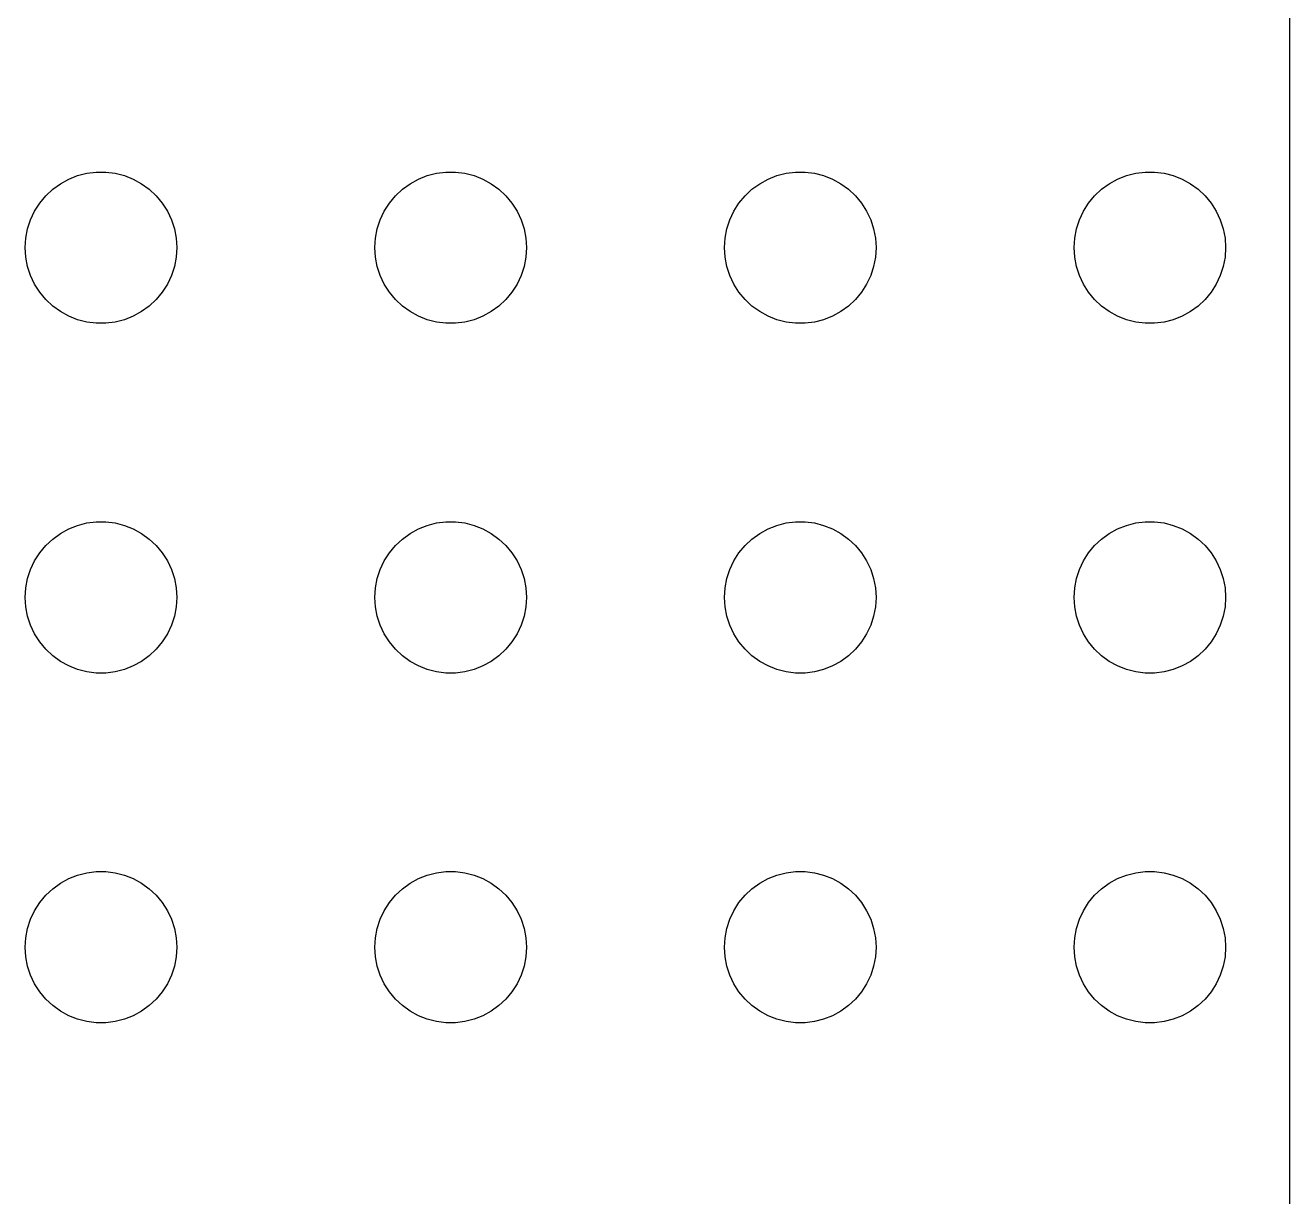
# Model space of a CAD drawing. Header units: metres. Extents: x 9 to 231, y 9 to 231.
# Drawn here: x 176.8 to 231, y 64.3 to 114.5 of the extents above; entities that cross this region are included whole.
import ezdxf

# ---------------------------------------------------------------- set-up
doc = ezdxf.new("R2010")
doc.units = ezdxf.units.M

msp = doc.modelspace()

# ---------------------------------------------------------------- linework, layer by layer
for p, q in [((231, 14), (231, 226)), ((178.616, 107.941), (178.996, 108.091)), ((178.996, 108.091), (179.391, 108.192)), ((179.391, 108.192), (179.796, 108.244)), ((179.796, 108.244), (180.204, 108.244)), ((180.204, 108.244), (180.609, 108.192)), ((180.609, 108.192), (181.004, 108.091)), ((181.004, 108.091), (181.384, 107.941)), ((193.616, 107.941), (193.996, 108.091)), ((193.996, 108.091), (194.391, 108.192)), ((194.391, 108.192), (194.796, 108.244)), ((194.796, 108.244), (195.204, 108.244)), ((195.204, 108.244), (195.609, 108.192)), ((195.609, 108.192), (196.004, 108.091)), ((196.004, 108.091), (196.384, 107.941)), ((208.616, 107.941), (208.996, 108.091)), ((208.996, 108.091), (209.391, 108.192)), ((209.391, 108.192), (209.796, 108.244)), ((209.796, 108.244), (210.204, 108.244)), ((210.204, 108.244), (210.609, 108.192)), ((210.609, 108.192), (211.004, 108.091)), ((211.004, 108.091), (211.384, 107.941)), ((223.616, 107.941), (223.996, 108.091)), ((223.996, 108.091), (224.391, 108.192)), ((224.391, 108.192), (224.796, 108.244)), ((224.796, 108.244), (225.204, 108.244)), ((225.204, 108.244), (225.609, 108.192)), ((225.609, 108.192), (226.004, 108.091)), ((226.004, 108.091), (226.384, 107.941)), ((177.631, 107.225), (177.928, 107.504)), ((177.928, 107.504), (178.259, 107.744)), ((178.259, 107.744), (178.616, 107.941)), ((181.384, 107.941), (181.741, 107.744)), ((181.741, 107.744), (182.072, 107.504)), ((182.072, 107.504), (182.369, 107.225)), ((192.631, 107.225), (192.928, 107.504)), ((192.928, 107.504), (193.259, 107.744)), ((193.259, 107.744), (193.616, 107.941)), ((196.384, 107.941), (196.741, 107.744)), ((196.741, 107.744), (197.072, 107.504)), ((197.072, 107.504), (197.369, 107.225)), ((207.631, 107.225), (207.928, 107.504)), ((207.928, 107.504), (208.259, 107.744)), ((208.259, 107.744), (208.616, 107.941)), ((211.384, 107.941), (211.741, 107.744)), ((211.741, 107.744), (212.072, 107.504)), ((212.072, 107.504), (212.369, 107.225)), ((222.631, 107.225), (222.928, 107.504)), ((222.928, 107.504), (223.259, 107.744)), ((223.259, 107.744), (223.616, 107.941)), ((226.384, 107.941), (226.741, 107.744)), ((226.741, 107.744), (227.072, 107.504)), ((227.072, 107.504), (227.369, 107.225)), ((177.152, 106.566), (177.371, 106.91)), ((177.371, 106.91), (177.631, 107.225)), ((182.369, 107.225), (182.629, 106.91)), ((182.629, 106.91), (182.848, 106.566)), ((192.152, 106.566), (192.371, 106.91)), ((192.371, 106.91), (192.631, 107.225)), ((197.369, 107.225), (197.629, 106.91)), ((197.629, 106.91), (197.848, 106.566)), ((207.152, 106.566), (207.371, 106.91)), ((207.371, 106.91), (207.631, 107.225)), ((212.369, 107.225), (212.629, 106.91)), ((212.629, 106.91), (212.848, 106.566)), ((222.152, 106.566), (222.371, 106.91)), ((222.371, 106.91), (222.631, 107.225)), ((227.369, 107.225), (227.629, 106.91)), ((227.629, 106.91), (227.848, 106.566)), ((176.978, 106.196), (177.152, 106.566)), ((182.848, 106.566), (183.022, 106.196)), ((191.978, 106.196), (192.152, 106.566)), ((197.848, 106.566), (198.022, 106.196)), ((206.978, 106.196), (207.152, 106.566)), ((212.848, 106.566), (213.022, 106.196)), ((221.978, 106.196), (222.152, 106.566)), ((227.848, 106.566), (228.022, 106.196)), ((176.776, 105.407), (176.852, 105.808)), ((176.852, 105.808), (176.978, 106.196)), ((183.022, 106.196), (183.148, 105.808)), ((183.148, 105.808), (183.224, 105.407)), ((191.776, 105.407), (191.852, 105.808)), ((191.852, 105.808), (191.978, 106.196)), ((198.022, 106.196), (198.148, 105.808)), ((198.148, 105.808), (198.224, 105.407)), ((206.776, 105.407), (206.852, 105.808)), ((206.852, 105.808), (206.978, 106.196)), ((213.022, 106.196), (213.148, 105.808)), ((213.148, 105.808), (213.224, 105.407)), ((221.776, 105.407), (221.852, 105.808)), ((221.852, 105.808), (221.978, 106.196)), ((228.022, 106.196), (228.148, 105.808)), ((228.148, 105.808), (228.224, 105.407)), ((176.75, 105), (176.776, 105.407)), ((183.224, 105.407), (183.25, 105)), ((191.75, 105), (191.776, 105.407)), ((198.224, 105.407), (198.25, 105)), ((206.75, 105), (206.776, 105.407)), ((213.224, 105.407), (213.25, 105)), ((221.75, 105), (221.776, 105.407)), ((228.224, 105.407), (228.25, 105)), ((176.776, 104.593), (176.75, 105)), ((183.25, 105), (183.224, 104.593)), ((191.776, 104.593), (191.75, 105)), ((198.25, 105), (198.224, 104.593)), ((206.776, 104.593), (206.75, 105)), ((213.25, 105), (213.224, 104.593)), ((221.776, 104.593), (221.75, 105)), ((228.25, 105), (228.224, 104.593)), ((176.852, 104.192), (176.776, 104.593)), ((176.978, 103.804), (176.852, 104.192)), ((183.148, 104.192), (183.022, 103.804)), ((183.224, 104.593), (183.148, 104.192)), ((191.852, 104.192), (191.776, 104.593)), ((191.978, 103.804), (191.852, 104.192)), ((198.148, 104.192), (198.022, 103.804)), ((198.224, 104.593), (198.148, 104.192)), ((206.852, 104.192), (206.776, 104.593)), ((206.978, 103.804), (206.852, 104.192)), ((213.148, 104.192), (213.022, 103.804)), ((213.224, 104.593), (213.148, 104.192)), ((221.852, 104.192), (221.776, 104.593)), ((221.978, 103.804), (221.852, 104.192)), ((228.148, 104.192), (228.022, 103.804)), ((228.224, 104.593), (228.148, 104.192)), ((177.152, 103.434), (176.978, 103.804)), ((183.022, 103.804), (182.848, 103.434)), ((192.152, 103.434), (191.978, 103.804)), ((198.022, 103.804), (197.848, 103.434)), ((207.152, 103.434), (206.978, 103.804)), ((213.022, 103.804), (212.848, 103.434)), ((222.152, 103.434), (221.978, 103.804)), ((228.022, 103.804), (227.848, 103.434)), ((177.371, 103.09), (177.152, 103.434)), ((177.631, 102.775), (177.371, 103.09)), ((182.629, 103.09), (182.369, 102.775)), ((182.848, 103.434), (182.629, 103.09)), ((192.371, 103.09), (192.152, 103.434)), ((192.631, 102.775), (192.371, 103.09)), ((197.629, 103.09), (197.369, 102.775)), ((197.848, 103.434), (197.629, 103.09)), ((207.371, 103.09), (207.152, 103.434)), ((207.631, 102.775), (207.371, 103.09)), ((212.629, 103.09), (212.369, 102.775)), ((212.848, 103.434), (212.629, 103.09)), ((222.371, 103.09), (222.152, 103.434)), ((222.631, 102.775), (222.371, 103.09)), ((227.629, 103.09), (227.369, 102.775)), ((227.848, 103.434), (227.629, 103.09)), ((177.928, 102.496), (177.631, 102.775)), ((182.369, 102.775), (182.072, 102.496)), ((192.928, 102.496), (192.631, 102.775)), ((197.369, 102.775), (197.072, 102.496)), ((207.928, 102.496), (207.631, 102.775)), ((212.369, 102.775), (212.072, 102.496)), ((222.928, 102.496), (222.631, 102.775)), ((227.369, 102.775), (227.072, 102.496)), ((178.259, 102.256), (177.928, 102.496)), ((178.616, 102.059), (178.259, 102.256)), ((178.996, 101.909), (178.616, 102.059)), ((181.384, 102.059), (181.004, 101.909)), ((181.741, 102.256), (181.384, 102.059)), ((182.072, 102.496), (181.741, 102.256)), ((193.259, 102.256), (192.928, 102.496)), ((193.616, 102.059), (193.259, 102.256)), ((193.996, 101.909), (193.616, 102.059)), ((196.384, 102.059), (196.004, 101.909)), ((196.741, 102.256), (196.384, 102.059)), ((197.072, 102.496), (196.741, 102.256)), ((208.259, 102.256), (207.928, 102.496)), ((208.616, 102.059), (208.259, 102.256)), ((208.996, 101.909), (208.616, 102.059)), ((211.384, 102.059), (211.004, 101.909)), ((211.741, 102.256), (211.384, 102.059)), ((212.072, 102.496), (211.741, 102.256)), ((223.259, 102.256), (222.928, 102.496)), ((223.616, 102.059), (223.259, 102.256)), ((223.996, 101.909), (223.616, 102.059)), ((226.384, 102.059), (226.004, 101.909)), ((226.741, 102.256), (226.384, 102.059)), ((227.072, 102.496), (226.741, 102.256)), ((179.391, 101.808), (178.996, 101.909)), ((179.796, 101.756), (179.391, 101.808)), ((180.204, 101.756), (179.796, 101.756)), ((180.609, 101.808), (180.204, 101.756)), ((181.004, 101.909), (180.609, 101.808)), ((194.391, 101.808), (193.996, 101.909)), ((194.796, 101.756), (194.391, 101.808)), ((195.204, 101.756), (194.796, 101.756)), ((195.609, 101.808), (195.204, 101.756)), ((196.004, 101.909), (195.609, 101.808)), ((209.391, 101.808), (208.996, 101.909)), ((209.796, 101.756), (209.391, 101.808)), ((210.204, 101.756), (209.796, 101.756)), ((210.609, 101.808), (210.204, 101.756)), ((211.004, 101.909), (210.609, 101.808)), ((224.391, 101.808), (223.996, 101.909)), ((224.796, 101.756), (224.391, 101.808)), ((225.204, 101.756), (224.796, 101.756)), ((225.609, 101.808), (225.204, 101.756)), ((226.004, 101.909), (225.609, 101.808)), ((178.259, 92.7441), (178.616, 92.9407)), ((178.616, 92.9407), (178.996, 93.0909)), ((178.996, 93.0909), (179.391, 93.1924)), ((179.391, 93.1924), (179.796, 93.2436)), ((179.796, 93.2436), (180.204, 93.2436)), ((180.204, 93.2436), (180.609, 93.1924)), ((180.609, 93.1924), (181.004, 93.0909)), ((181.004, 93.0909), (181.384, 92.9407)), ((181.384, 92.9407), (181.741, 92.7441)), ((193.259, 92.7441), (193.616, 92.9407)), ((193.616, 92.9407), (193.996, 93.0909)), ((193.996, 93.0909), (194.391, 93.1924)), ((194.391, 93.1924), (194.796, 93.2436)), ((194.796, 93.2436), (195.204, 93.2436)), ((195.204, 93.2436), (195.609, 93.1924)), ((195.609, 93.1924), (196.004, 93.0909)), ((196.004, 93.0909), (196.384, 92.9407)), ((196.384, 92.9407), (196.741, 92.7441)), ((208.259, 92.7441), (208.616, 92.9407)), ((208.616, 92.9407), (208.996, 93.0909)), ((208.996, 93.0909), (209.391, 93.1924)), ((209.391, 93.1924), (209.796, 93.2436)), ((209.796, 93.2436), (210.204, 93.2436)), ((210.204, 93.2436), (210.609, 93.1924)), ((210.609, 93.1924), (211.004, 93.0909)), ((211.004, 93.0909), (211.384, 92.9407)), ((211.384, 92.9407), (211.741, 92.7441)), ((223.259, 92.7441), (223.616, 92.9407)), ((223.616, 92.9407), (223.996, 93.0909)), ((223.996, 93.0909), (224.391, 93.1924)), ((224.391, 93.1924), (224.796, 93.2436)), ((224.796, 93.2436), (225.204, 93.2436)), ((225.204, 93.2436), (225.609, 93.1924)), ((225.609, 93.1924), (226.004, 93.0909)), ((226.004, 93.0909), (226.384, 92.9407)), ((226.384, 92.9407), (226.741, 92.7441)), ((177.631, 92.2248), (177.928, 92.5042)), ((177.928, 92.5042), (178.259, 92.7441)), ((181.741, 92.7441), (182.072, 92.5042)), ((182.072, 92.5042), (182.369, 92.2248)), ((192.631, 92.2248), (192.928, 92.5042)), ((192.928, 92.5042), (193.259, 92.7441)), ((196.741, 92.7441), (197.072, 92.5042)), ((197.072, 92.5042), (197.369, 92.2248)), ((207.631, 92.2248), (207.928, 92.5042)), ((207.928, 92.5042), (208.259, 92.7441)), ((211.741, 92.7441), (212.072, 92.5042)), ((212.072, 92.5042), (212.369, 92.2248)), ((222.631, 92.2248), (222.928, 92.5042)), ((222.928, 92.5042), (223.259, 92.7441)), ((226.741, 92.7441), (227.072, 92.5042)), ((227.072, 92.5042), (227.369, 92.2248)), ((177.152, 91.5657), (177.371, 91.9103)), ((177.371, 91.9103), (177.631, 92.2248)), ((182.369, 92.2248), (182.629, 91.9103)), ((182.629, 91.9103), (182.848, 91.5657)), ((192.152, 91.5657), (192.371, 91.9103)), ((192.371, 91.9103), (192.631, 92.2248)), ((197.369, 92.2248), (197.629, 91.9103)), ((197.629, 91.9103), (197.848, 91.5657)), ((207.152, 91.5657), (207.371, 91.9103)), ((207.371, 91.9103), (207.631, 92.2248)), ((212.369, 92.2248), (212.629, 91.9103)), ((212.629, 91.9103), (212.848, 91.5657)), ((222.152, 91.5657), (222.371, 91.9103)), ((222.371, 91.9103), (222.631, 92.2248)), ((227.369, 92.2248), (227.629, 91.9103)), ((227.629, 91.9103), (227.848, 91.5657)), ((176.852, 90.8082), (176.978, 91.1964)), ((176.978, 91.1964), (177.152, 91.5657)), ((182.848, 91.5657), (183.022, 91.1964)), ((183.022, 91.1964), (183.148, 90.8082)), ((191.852, 90.8082), (191.978, 91.1964)), ((191.978, 91.1964), (192.152, 91.5657)), ((197.848, 91.5657), (198.022, 91.1964)), ((198.022, 91.1964), (198.148, 90.8082)), ((206.852, 90.8082), (206.978, 91.1964)), ((206.978, 91.1964), (207.152, 91.5657)), ((212.848, 91.5657), (213.022, 91.1964)), ((213.022, 91.1964), (213.148, 90.8082)), ((221.852, 90.8082), (221.978, 91.1964)), ((221.978, 91.1964), (222.152, 91.5657)), ((227.848, 91.5657), (228.022, 91.1964)), ((228.022, 91.1964), (228.148, 90.8082)), ((176.776, 90.4073), (176.852, 90.8082)), ((183.148, 90.8082), (183.224, 90.4073)), ((191.776, 90.4073), (191.852, 90.8082)), ((198.148, 90.8082), (198.224, 90.4073)), ((206.776, 90.4073), (206.852, 90.8082)), ((213.148, 90.8082), (213.224, 90.4073)), ((221.776, 90.4073), (221.852, 90.8082)), ((228.148, 90.8082), (228.224, 90.4073)), ((176.75, 90), (176.776, 90.4073)), ((183.224, 90.4073), (183.25, 90)), ((191.75, 90), (191.776, 90.4073)), ((198.224, 90.4073), (198.25, 90)), ((206.75, 90), (206.776, 90.4073)), ((213.224, 90.4073), (213.25, 90)), ((221.75, 90), (221.776, 90.4073)), ((228.224, 90.4073), (228.25, 90)), ((176.776, 89.5927), (176.75, 90)), ((176.852, 89.1918), (176.776, 89.5927)), ((183.224, 89.5927), (183.148, 89.1918)), ((183.25, 90), (183.224, 89.5927)), ((191.776, 89.5927), (191.75, 90)), ((191.852, 89.1918), (191.776, 89.5927)), ((198.224, 89.5927), (198.148, 89.1918)), ((198.25, 90), (198.224, 89.5927)), ((206.776, 89.5927), (206.75, 90)), ((206.852, 89.1918), (206.776, 89.5927)), ((213.224, 89.5927), (213.148, 89.1918)), ((213.25, 90), (213.224, 89.5927)), ((221.776, 89.5927), (221.75, 90)), ((221.852, 89.1918), (221.776, 89.5927)), ((228.224, 89.5927), (228.148, 89.1918)), ((228.25, 90), (228.224, 89.5927)), ((176.978, 88.8036), (176.852, 89.1918)), ((183.148, 89.1918), (183.022, 88.8036)), ((191.978, 88.8036), (191.852, 89.1918)), ((198.148, 89.1918), (198.022, 88.8036)), ((206.978, 88.8036), (206.852, 89.1918)), ((213.148, 89.1918), (213.022, 88.8036)), ((221.978, 88.8036), (221.852, 89.1918)), ((228.148, 89.1918), (228.022, 88.8036)), ((177.152, 88.4343), (176.978, 88.8036)), ((177.371, 88.0897), (177.152, 88.4343)), ((182.848, 88.4343), (182.629, 88.0897)), ((183.022, 88.8036), (182.848, 88.4343)), ((192.152, 88.4343), (191.978, 88.8036)), ((192.371, 88.0897), (192.152, 88.4343)), ((197.848, 88.4343), (197.629, 88.0897)), ((198.022, 88.8036), (197.848, 88.4343)), ((207.152, 88.4343), (206.978, 88.8036)), ((207.371, 88.0897), (207.152, 88.4343)), ((212.848, 88.4343), (212.629, 88.0897)), ((213.022, 88.8036), (212.848, 88.4343)), ((222.152, 88.4343), (221.978, 88.8036)), ((222.371, 88.0897), (222.152, 88.4343)), ((227.848, 88.4343), (227.629, 88.0897)), ((228.022, 88.8036), (227.848, 88.4343)), ((177.631, 87.7752), (177.371, 88.0897)), ((182.629, 88.0897), (182.369, 87.7752)), ((192.631, 87.7752), (192.371, 88.0897)), ((197.629, 88.0897), (197.369, 87.7752)), ((207.631, 87.7752), (207.371, 88.0897)), ((212.629, 88.0897), (212.369, 87.7752)), ((222.631, 87.7752), (222.371, 88.0897)), ((227.629, 88.0897), (227.369, 87.7752)), ((177.928, 87.4958), (177.631, 87.7752)), ((178.259, 87.2559), (177.928, 87.4958)), ((182.072, 87.4958), (181.741, 87.2559)), ((182.369, 87.7752), (182.072, 87.4958)), ((192.928, 87.4958), (192.631, 87.7752)), ((193.259, 87.2559), (192.928, 87.4958)), ((197.072, 87.4958), (196.741, 87.2559)), ((197.369, 87.7752), (197.072, 87.4958)), ((207.928, 87.4958), (207.631, 87.7752)), ((208.259, 87.2559), (207.928, 87.4958)), ((212.072, 87.4958), (211.741, 87.2559)), ((212.369, 87.7752), (212.072, 87.4958)), ((222.928, 87.4958), (222.631, 87.7752)), ((223.259, 87.2559), (222.928, 87.4958)), ((227.072, 87.4958), (226.741, 87.2559)), ((227.369, 87.7752), (227.072, 87.4958)), ((178.616, 87.0593), (178.259, 87.2559)), ((178.996, 86.9091), (178.616, 87.0593)), ((179.391, 86.8076), (178.996, 86.9091)), ((179.796, 86.7564), (179.391, 86.8076)), ((180.609, 86.8076), (180.204, 86.7564)), ((181.004, 86.9091), (180.609, 86.8076)), ((181.384, 87.0593), (181.004, 86.9091)), ((181.741, 87.2559), (181.384, 87.0593)), ((193.616, 87.0593), (193.259, 87.2559)), ((193.996, 86.9091), (193.616, 87.0593)), ((194.391, 86.8076), (193.996, 86.9091)), ((194.796, 86.7564), (194.391, 86.8076)), ((195.609, 86.8076), (195.204, 86.7564)), ((196.004, 86.9091), (195.609, 86.8076)), ((196.384, 87.0593), (196.004, 86.9091)), ((196.741, 87.2559), (196.384, 87.0593)), ((208.616, 87.0593), (208.259, 87.2559)), ((208.996, 86.9091), (208.616, 87.0593)), ((209.391, 86.8076), (208.996, 86.9091)), ((209.796, 86.7564), (209.391, 86.8076)), ((210.609, 86.8076), (210.204, 86.7564)), ((211.004, 86.9091), (210.609, 86.8076)), ((211.384, 87.0593), (211.004, 86.9091)), ((211.741, 87.2559), (211.384, 87.0593)), ((223.616, 87.0593), (223.259, 87.2559)), ((223.996, 86.9091), (223.616, 87.0593)), ((224.391, 86.8076), (223.996, 86.9091)), ((224.796, 86.7564), (224.391, 86.8076)), ((225.609, 86.8076), (225.204, 86.7564)), ((226.004, 86.9091), (225.609, 86.8076)), ((226.384, 87.0593), (226.004, 86.9091)), ((226.741, 87.2559), (226.384, 87.0593)), ((180.204, 86.7564), (179.796, 86.7564)), ((195.204, 86.7564), (194.796, 86.7564)), ((210.204, 86.7564), (209.796, 86.7564)), ((225.204, 86.7564), (224.796, 86.7564)), ((178.996, 78.0909), (179.391, 78.1924)), ((179.391, 78.1924), (179.796, 78.2436)), ((179.796, 78.2436), (180.204, 78.2436)), ((180.204, 78.2436), (180.609, 78.1924)), ((180.609, 78.1924), (181.004, 78.0909)), ((193.996, 78.0909), (194.391, 78.1924)), ((194.391, 78.1924), (194.796, 78.2436)), ((194.796, 78.2436), (195.204, 78.2436)), ((195.204, 78.2436), (195.609, 78.1924)), ((195.609, 78.1924), (196.004, 78.0909)), ((208.996, 78.0909), (209.391, 78.1924)), ((209.391, 78.1924), (209.796, 78.2436)), ((209.796, 78.2436), (210.204, 78.2436)), ((210.204, 78.2436), (210.609, 78.1924)), ((210.609, 78.1924), (211.004, 78.0909)), ((223.996, 78.0909), (224.391, 78.1924)), ((224.391, 78.1924), (224.796, 78.2436)), ((224.796, 78.2436), (225.204, 78.2436)), ((225.204, 78.2436), (225.609, 78.1924)), ((225.609, 78.1924), (226.004, 78.0909)), ((177.928, 77.5042), (178.259, 77.7441)), ((178.259, 77.7441), (178.616, 77.9407)), ((178.616, 77.9407), (178.996, 78.0909)), ((181.004, 78.0909), (181.384, 77.9407)), ((181.384, 77.9407), (181.741, 77.7441)), ((181.741, 77.7441), (182.072, 77.5042)), ((192.928, 77.5042), (193.259, 77.7441)), ((193.259, 77.7441), (193.616, 77.9407)), ((193.616, 77.9407), (193.996, 78.0909)), ((196.004, 78.0909), (196.384, 77.9407)), ((196.384, 77.9407), (196.741, 77.7441)), ((196.741, 77.7441), (197.072, 77.5042)), ((207.928, 77.5042), (208.259, 77.7441)), ((208.259, 77.7441), (208.616, 77.9407)), ((208.616, 77.9407), (208.996, 78.0909)), ((211.004, 78.0909), (211.384, 77.9407)), ((211.384, 77.9407), (211.741, 77.7441)), ((211.741, 77.7441), (212.072, 77.5042)), ((222.928, 77.5042), (223.259, 77.7441)), ((223.259, 77.7441), (223.616, 77.9407)), ((223.616, 77.9407), (223.996, 78.0909)), ((226.004, 78.0909), (226.384, 77.9407)), ((226.384, 77.9407), (226.741, 77.7441)), ((226.741, 77.7441), (227.072, 77.5042)), ((177.371, 76.9103), (177.631, 77.2248)), ((177.631, 77.2248), (177.928, 77.5042)), ((182.072, 77.5042), (182.369, 77.2248)), ((182.369, 77.2248), (182.629, 76.9103)), ((192.371, 76.9103), (192.631, 77.2248)), ((192.631, 77.2248), (192.928, 77.5042)), ((197.072, 77.5042), (197.369, 77.2248)), ((197.369, 77.2248), (197.629, 76.9103)), ((207.371, 76.9103), (207.631, 77.2248)), ((207.631, 77.2248), (207.928, 77.5042)), ((212.072, 77.5042), (212.369, 77.2248)), ((212.369, 77.2248), (212.629, 76.9103)), ((222.371, 76.9103), (222.631, 77.2248)), ((222.631, 77.2248), (222.928, 77.5042)), ((227.072, 77.5042), (227.369, 77.2248)), ((227.369, 77.2248), (227.629, 76.9103)), ((176.978, 76.1964), (177.152, 76.5657)), ((177.152, 76.5657), (177.371, 76.9103)), ((182.629, 76.9103), (182.848, 76.5657)), ((182.848, 76.5657), (183.022, 76.1964)), ((191.978, 76.1964), (192.152, 76.5657)), ((192.152, 76.5657), (192.371, 76.9103)), ((197.629, 76.9103), (197.848, 76.5657)), ((197.848, 76.5657), (198.022, 76.1964)), ((206.978, 76.1964), (207.152, 76.5657)), ((207.152, 76.5657), (207.371, 76.9103)), ((212.629, 76.9103), (212.848, 76.5657)), ((212.848, 76.5657), (213.022, 76.1964)), ((221.978, 76.1964), (222.152, 76.5657)), ((222.152, 76.5657), (222.371, 76.9103)), ((227.629, 76.9103), (227.848, 76.5657)), ((227.848, 76.5657), (228.022, 76.1964)), ((176.852, 75.8082), (176.978, 76.1964)), ((183.022, 76.1964), (183.148, 75.8082)), ((191.852, 75.8082), (191.978, 76.1964)), ((198.022, 76.1964), (198.148, 75.8082)), ((206.852, 75.8082), (206.978, 76.1964)), ((213.022, 76.1964), (213.148, 75.8082)), ((221.852, 75.8082), (221.978, 76.1964)), ((228.022, 76.1964), (228.148, 75.8082)), ((176.776, 75.4073), (176.852, 75.8082)), ((183.148, 75.8082), (183.224, 75.4073)), ((191.776, 75.4073), (191.852, 75.8082)), ((198.148, 75.8082), (198.224, 75.4073)), ((206.776, 75.4073), (206.852, 75.8082)), ((213.148, 75.8082), (213.224, 75.4073)), ((221.776, 75.4073), (221.852, 75.8082)), ((228.148, 75.8082), (228.224, 75.4073)), ((176.75, 75), (176.776, 75.4073)), ((176.776, 74.5927), (176.75, 75)), ((183.224, 75.4073), (183.25, 75)), ((183.25, 75), (183.224, 74.5927)), ((191.75, 75), (191.776, 75.4073)), ((191.776, 74.5927), (191.75, 75)), ((198.224, 75.4073), (198.25, 75)), ((198.25, 75), (198.224, 74.5927)), ((206.75, 75), (206.776, 75.4073)), ((206.776, 74.5927), (206.75, 75)), ((213.224, 75.4073), (213.25, 75)), ((213.25, 75), (213.224, 74.5927)), ((221.75, 75), (221.776, 75.4073)), ((221.776, 74.5927), (221.75, 75)), ((228.224, 75.4073), (228.25, 75)), ((228.25, 75), (228.224, 74.5927)), ((176.852, 74.1918), (176.776, 74.5927)), ((183.224, 74.5927), (183.148, 74.1918)), ((191.852, 74.1918), (191.776, 74.5927)), ((198.224, 74.5927), (198.148, 74.1918)), ((206.852, 74.1918), (206.776, 74.5927)), ((213.224, 74.5927), (213.148, 74.1918)), ((221.852, 74.1918), (221.776, 74.5927)), ((228.224, 74.5927), (228.148, 74.1918)), ((176.978, 73.8036), (176.852, 74.1918)), ((177.152, 73.4343), (176.978, 73.8036)), ((183.022, 73.8036), (182.848, 73.4343)), ((183.148, 74.1918), (183.022, 73.8036)), ((191.978, 73.8036), (191.852, 74.1918)), ((192.152, 73.4343), (191.978, 73.8036)), ((198.022, 73.8036), (197.848, 73.4343)), ((198.148, 74.1918), (198.022, 73.8036)), ((206.978, 73.8036), (206.852, 74.1918)), ((207.152, 73.4343), (206.978, 73.8036)), ((213.022, 73.8036), (212.848, 73.4343)), ((213.148, 74.1918), (213.022, 73.8036)), ((221.978, 73.8036), (221.852, 74.1918)), ((222.152, 73.4343), (221.978, 73.8036)), ((228.022, 73.8036), (227.848, 73.4343)), ((228.148, 74.1918), (228.022, 73.8036)), ((177.371, 73.0897), (177.152, 73.4343)), ((182.848, 73.4343), (182.629, 73.0897)), ((192.371, 73.0897), (192.152, 73.4343)), ((197.848, 73.4343), (197.629, 73.0897)), ((207.371, 73.0897), (207.152, 73.4343)), ((212.848, 73.4343), (212.629, 73.0897)), ((222.371, 73.0897), (222.152, 73.4343)), ((227.848, 73.4343), (227.629, 73.0897)), ((177.631, 72.7752), (177.371, 73.0897)), ((177.928, 72.4958), (177.631, 72.7752)), ((182.369, 72.7752), (182.072, 72.4958)), ((182.629, 73.0897), (182.369, 72.7752)), ((192.631, 72.7752), (192.371, 73.0897)), ((192.928, 72.4958), (192.631, 72.7752)), ((197.369, 72.7752), (197.072, 72.4958)), ((197.629, 73.0897), (197.369, 72.7752)), ((207.631, 72.7752), (207.371, 73.0897)), ((207.928, 72.4958), (207.631, 72.7752)), ((212.369, 72.7752), (212.072, 72.4958)), ((212.629, 73.0897), (212.369, 72.7752)), ((222.631, 72.7752), (222.371, 73.0897)), ((222.928, 72.4958), (222.631, 72.7752)), ((227.369, 72.7752), (227.072, 72.4958)), ((227.629, 73.0897), (227.369, 72.7752)), ((178.259, 72.2559), (177.928, 72.4958)), ((178.616, 72.0593), (178.259, 72.2559)), ((181.741, 72.2559), (181.384, 72.0593)), ((182.072, 72.4958), (181.741, 72.2559)), ((193.259, 72.2559), (192.928, 72.4958)), ((193.616, 72.0593), (193.259, 72.2559)), ((196.741, 72.2559), (196.384, 72.0593)), ((197.072, 72.4958), (196.741, 72.2559)), ((208.259, 72.2559), (207.928, 72.4958)), ((208.616, 72.0593), (208.259, 72.2559)), ((211.741, 72.2559), (211.384, 72.0593)), ((212.072, 72.4958), (211.741, 72.2559)), ((223.259, 72.2559), (222.928, 72.4958)), ((223.616, 72.0593), (223.259, 72.2559)), ((226.741, 72.2559), (226.384, 72.0593)), ((227.072, 72.4958), (226.741, 72.2559)), ((178.996, 71.9091), (178.616, 72.0593)), ((179.391, 71.8076), (178.996, 71.9091)), ((179.796, 71.7564), (179.391, 71.8076)), ((180.204, 71.7564), (179.796, 71.7564)), ((180.609, 71.8076), (180.204, 71.7564)), ((181.004, 71.9091), (180.609, 71.8076)), ((181.384, 72.0593), (181.004, 71.9091)), ((193.996, 71.9091), (193.616, 72.0593)), ((194.391, 71.8076), (193.996, 71.9091)), ((194.796, 71.7564), (194.391, 71.8076)), ((195.204, 71.7564), (194.796, 71.7564)), ((195.609, 71.8076), (195.204, 71.7564)), ((196.004, 71.9091), (195.609, 71.8076)), ((196.384, 72.0593), (196.004, 71.9091)), ((208.996, 71.9091), (208.616, 72.0593)), ((209.391, 71.8076), (208.996, 71.9091)), ((209.796, 71.7564), (209.391, 71.8076)), ((210.204, 71.7564), (209.796, 71.7564)), ((210.609, 71.8076), (210.204, 71.7564)), ((211.004, 71.9091), (210.609, 71.8076)), ((211.384, 72.0593), (211.004, 71.9091)), ((223.996, 71.9091), (223.616, 72.0593)), ((224.391, 71.8076), (223.996, 71.9091)), ((224.796, 71.7564), (224.391, 71.8076)), ((225.204, 71.7564), (224.796, 71.7564)), ((225.609, 71.8076), (225.204, 71.7564)), ((226.004, 71.9091), (225.609, 71.8076)), ((226.384, 72.0593), (226.004, 71.9091))]:
    msp.add_line(p, q)

doc.saveas('drawing.dxf')
